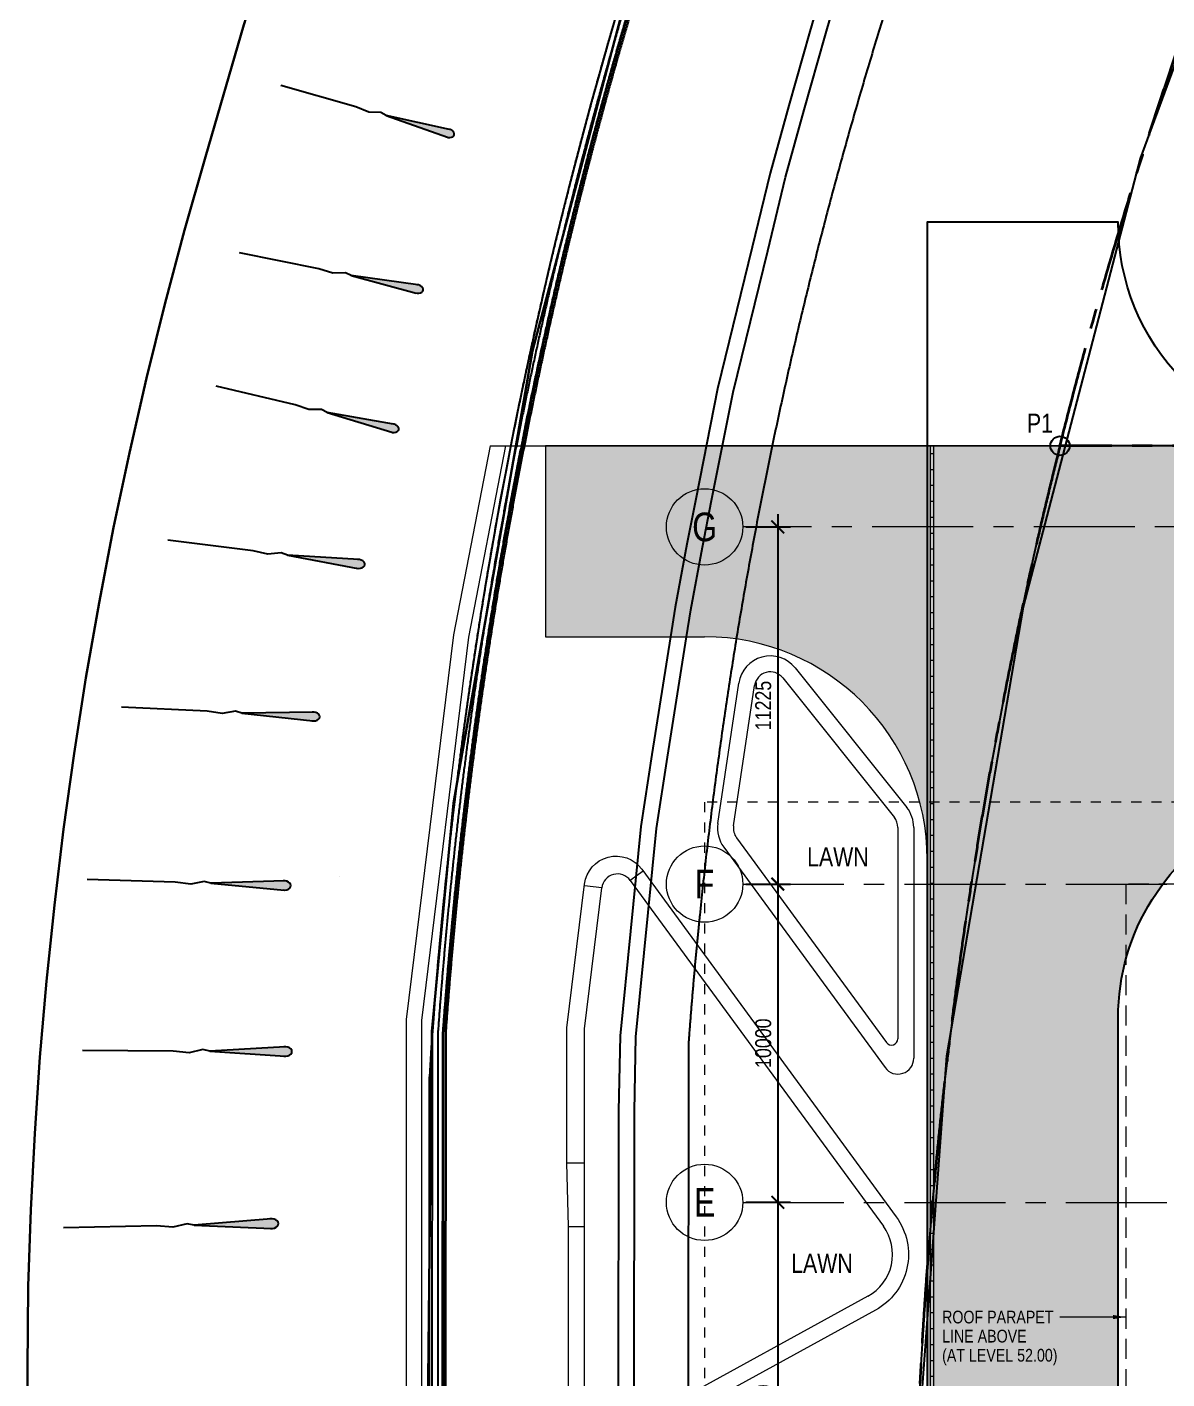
# Model space of a CAD drawing. Header units: millimetres. Extents: x 833576263 to 1668046980, y 817519639 to 1636103653.
# Drawn here: x 833942013 to 833977850, y 818087377 to 818129859 of the extents above; entities that cross this region are included whole.
import ezdxf
from ezdxf.enums import TextEntityAlignment as Align

# ---------------------------------------------------------------- set-up
doc = ezdxf.new("R2010")
doc.units = ezdxf.units.MM
doc.header["$LTSCALE"] = 100
doc.header["$MEASUREMENT"] = 0
for name, pattern in [('C160$0$Hidden', [9.525, 6.35, -3.175]), ('R_P_Grid$0$CENTER', [50.8, 31.75, -6.35, 6.35, -6.35]), ('R_P_LG$0$Dash', [6.35, 3.175, -3.175]), ('R_P_LG$0$HIDDEN', [9.525, 6.35, -3.175]), ('R_site$0$B1_DASHED', [6.5, 1, 5, -0.5]), ('R_site$0$B1_HIDDEN', [5.5, 0, 5, -0.5])]:
    doc.linetypes.add(name, pattern=pattern)
doc.layers.get('Defpoints').update_dxf_attribs({"color": 170})
for name, color, linetype in [('C160$0$+C160', 6, 'C160$0$Hidden'), ('R_site$0$AUDIT_I_160808180252-0', 4, 'Continuous'), ('R_site$0$AUDIT_I_160808180252-11', 4, 'Continuous'), ('R_site$0$AUDIT_I_160808180252-2', 4, 'Continuous'), ('R_site$0$AUDIT_I_160808180252-3', 4, 'Continuous'), ('X-REF', 7, 'Continuous')]:
    doc.layers.add(name, color=color, linetype=linetype)
doc.layers.add('R_P_Grid$0$Defpoints-1', color=5, linetype='Continuous', plot=False)
for name, color, linetype, lineweight in [('R_P_Grid$0$RDA0251', 1, 'R_P_Grid$0$CENTER', 18), ('R_P_Grid$0$RDA0251-LG', 6, 'R_P_Grid$0$CENTER', 18), ('R_P_Grid$0$RDA0311', 1, 'Continuous', 25), ('R_P_Grid$0$RDA0311-LG', 7, 'Continuous', 25), ('R_P_Grid$0$RDA9101', 2, 'R_P_Grid$0$CENTER', 35), ('R_P_Grid$0$RDA9101_21A', 2, 'R_P_Grid$0$CENTER', 35), ('R_P_Grid$0$RDA9101_P46A', 2, 'R_P_Grid$0$CENTER', 35), ('R_P_Grid$0$RDA9102', 1, 'Continuous', 25), ('R_P_LG$0$RDA04011', 4, 'Continuous', 25), ('R_P_LG$0$RDA04031', 3, 'Continuous', 25), ('R_P_LG$0$RDA0624', 7, 'Continuous', 13), ('R_P_LG$0$RDA2302', 7, 'R_P_LG$0$HIDDEN', 18), ('R_P_LG$0$RDA4702', 6, 'Continuous', 18), ('R_P_LG$0$RDA5803', 1, 'Continuous', 20), ('R_WKCD_PARK$0$000-PAV-Concrete-b', 1, 'Continuous', 25), ('R_WKCD_PARK$0$RDA9801', 7, 'Continuous', 18)]:
    doc.layers.add(name, color=color, linetype=linetype, lineweight=lineweight)
doc.styles.add('R_P_Grid$0$ARIAL', font='arial.ttf', dxfattribs={"width": 0.8})
doc.styles.add('R_P_Grid$0$R_GRID', font='arial.ttf', dxfattribs={"width": 0.8})
doc.styles.add('R_P_LG$0$Arial', font='arial.ttf', dxfattribs={"width": 0.8})
doc.styles.add('R_P_LG$0$romans', font='arial.ttf', dxfattribs={"width": 0.8})
doc.linetypes.add('R_site$0$B1_BDYF', pattern='A,2.5,-0.5,[130,ltypeshp.shx,S=0.5,R=0,X=0,Y=0],-0.5', length=3.5)
doc.linetypes.add('R_site$0$B1_BDYWL', pattern='A,2.5,[1,B1000.shx,S=1,R=0,X=0,Y=0],2.5', length=5)
doc.dimstyles.new('R_P_Grid$0$GRID', dxfattribs={"dimscale": 200, "dimtxt": 2.5, "dimasz": 2, "dimexe": 2, "dimexo": 0.5, "dimgap": 1, "dimtad": 1, "dimdec": 0, "dimzin": 12, "dimdsep": 46, "dimtxsty": 'R_P_Grid$0$ARIAL', "dimblk": 'R_P_Grid$0$_ArchTick', "dimcen": 2, "dimdle": 2, "dimclrd": 256, "dimclre": 256, "dimclrt": 4, "dimadec": 3, "dimazin": 0, "dimtfac": 1, "dimtdec": 0, "dimtix": 1, "dimtmove": 2, "dimatfit": 3, "dimfxl": 1, "dimtolj": 1, "dimarcsym": 0})
doc.dimstyles.new('R_P_LG$0$M_200LA', dxfattribs={"dimscale": 200, "dimtxt": 2.5, "dimasz": 2, "dimexe": 0.8, "dimexo": 0, "dimgap": 0.75, "dimtad": 1, "dimdec": 0, "dimrnd": 1, "dimzin": 12, "dimdsep": 46, "dimtxsty": 'R_P_LG$0$romans', "dimcen": 2, "dimdle": 1, "dimclrd": 7, "dimclre": 7, "dimclrt": 4, "dimaunit": 1, "dimadec": 3, "dimazin": 0, "dimtfac": 1, "dimtdec": 0, "dimtix": 1, "dimtmove": 2, "dimatfit": 3, "dimfxl": 1, "dimtolj": 1, "dimlwd": 18, "dimlwe": 18, "dimarcsym": 0})

# ---------------------------------------------------------------- blocks, each defined once
blk = doc.blocks.new('R_P_Grid$0$mark-1')
at = {"linetype": 'Continuous'}
blk.add_circle((0, 0), 4, dxfattribs=at)
at = {"color": 3, "style": 'R_P_Grid$0$R_GRID', "width": 0.8}
blk.add_attdef('GRID', text='', height=3, dxfattribs=at).set_placement((0, 0), align=Align.MIDDLE_CENTER)
blk = doc.blocks.new('R_P_Grid$0$_ArchTick')
at = {"color": 0, "linetype": 'ByBlock', "const_width": 0.15}
blk.add_lwpolyline([(-0.5, -0.5), (0.5, 0.5)], dxfattribs=at)
blk = doc.blocks.new('*D88')
at = {"layer": 'Defpoints', "color": 0, "linetype": 'Continuous', "transparency": 16777216}
for p in [(833964515, 818092927), (833964515, 818079927), (833965615, 818079927)]:
    blk.add_point(p, dxfattribs=at)
at = {"layer": 'R_P_Grid$0$RDA0311', "linetype": 'Continuous', "lineweight": -2, "transparency": 16777216}
for p, q in [((833965615, 818093327), (833965615, 818079527)), ((833964615, 818092927), (833966015, 818092927)), ((833964615, 818079927), (833966015, 818079927))]:
    blk.add_line(p, q, dxfattribs=at)
at = {"layer": 'R_P_Grid$0$RDA0311', "linetype": 'Continuous', "lineweight": -2, "transparency": 16777216, "xscale": 400, "yscale": 400, "zscale": 400}
for p, rotation in [((833965615, 818092927), 89.99999999999994), ((833965615, 818079927), 269.9999999999999)]:
    blk.add_blockref('R_P_Grid$0$_ArchTick', p, dxfattribs=dict(at, rotation=rotation))
at = {"layer": 'R_P_Grid$0$RDA0311', "color": 4, "linetype": 'Continuous', "transparency": 16777216, "insert": (833965160, 818086427), "char_height": 500, "attachment_point": 5, "rotation": 90, "style": 'R_P_Grid$0$ARIAL'}
blk.add_mtext('\\A1;13000', dxfattribs=at)
blk = doc.blocks.new('*D89')
at = {"layer": 'Defpoints', "color": 0, "linetype": 'Continuous', "transparency": 16777216}
for p in [(833964515, 818102927), (833964515, 818092927), (833965615, 818092927)]:
    blk.add_point(p, dxfattribs=at)
at = {"layer": 'R_P_Grid$0$RDA0311', "linetype": 'Continuous', "lineweight": -2, "transparency": 16777216}
for p, q in [((833965615, 818103327), (833965615, 818092527)), ((833964615, 818102927), (833966015, 818102927)), ((833964615, 818092927), (833966015, 818092927))]:
    blk.add_line(p, q, dxfattribs=at)
at = {"layer": 'R_P_Grid$0$RDA0311', "linetype": 'Continuous', "lineweight": -2, "transparency": 16777216, "xscale": 400, "yscale": 400, "zscale": 400}
for p, rotation in [((833965615, 818102927), 89.99999999999994), ((833965615, 818092927), 269.9999999999999)]:
    blk.add_blockref('R_P_Grid$0$_ArchTick', p, dxfattribs=dict(at, rotation=rotation))
at = {"layer": 'R_P_Grid$0$RDA0311', "color": 4, "linetype": 'Continuous', "transparency": 16777216, "insert": (833965160, 818097927), "char_height": 500, "attachment_point": 5, "rotation": 90, "style": 'R_P_Grid$0$ARIAL'}
blk.add_mtext('\\A1;10000', dxfattribs=at)
blk = doc.blocks.new('*D152')
at = {"layer": 'Defpoints', "color": 0, "linetype": 'Continuous', "transparency": 16777216}
for p in [(833964515, 818114152), (833964515, 818102927), (833965615, 818102927)]:
    blk.add_point(p, dxfattribs=at)
at = {"layer": 'R_P_Grid$0$RDA0311-LG', "linetype": 'Continuous', "lineweight": -2, "transparency": 16777216}
for p, q in [((833965615, 818114552), (833965615, 818102527)), ((833964615, 818114152), (833966015, 818114152)), ((833964615, 818102927), (833966015, 818102927))]:
    blk.add_line(p, q, dxfattribs=at)
at = {"layer": 'R_P_Grid$0$RDA0311-LG', "linetype": 'Continuous', "lineweight": -2, "transparency": 16777216, "xscale": 400, "yscale": 400, "zscale": 400}
for p, rotation in [((833965615, 818114152), 89.99999999999994), ((833965615, 818102927), 269.9999999999999)]:
    blk.add_blockref('R_P_Grid$0$_ArchTick', p, dxfattribs=dict(at, rotation=rotation))
at = {"layer": 'R_P_Grid$0$RDA0311-LG', "color": 4, "linetype": 'Continuous', "transparency": 16777216, "insert": (833965160, 818108539), "char_height": 500, "attachment_point": 5, "rotation": 90, "style": 'R_P_Grid$0$ARIAL'}
blk.add_mtext('\\A1;11225', dxfattribs=at)
blk = doc.blocks.new('R_site$0$SLOPE')
at = {"linetype": 'Continuous'}
h = blk.add_hatch(color=0, dxfattribs=at)
edge = h.paths.add_edge_path()
edge.add_line((3.584, 0.004), (0.306, 0.415))
edge.add_ellipse((0.3, 0.005), major_axis=(0, 0.41), ratio=0.731707, start_angle=358.84129, end_angle=551.22432)
edge.add_line((0.3, -0.404), (3.584, 0.004))
at = {"color": 0, "linetype": 'Continuous'}
for p, q in [((3.584, 0.004), (0.3, 0.416)), ((0.3, -0.404), (3.584, 0.004)), ((3.584, 0.004), (3.884, -0.136)), ((3.884, -0.136), (4.484, 0.144)), ((4.484, 0.144), (5.184, 0.004)), ((5.184, 0.004), (9.132, 0.004))]:
    blk.add_line(p, q, dxfattribs=at)
blk.add_ellipse((0.3, 0.005), major_axis=(0, 0.41), ratio=0.731707, start_param=6.120326, end_param=9.620679, dxfattribs=at)
blk = doc.blocks.new('R_site$0$11nw23d')
at = {"layer": 'Defpoints', "linetype": 'R_site$0$B1_HIDDEN', "flags": 128}
blk.add_lwpolyline([(833949.82311, 818000), (833949.86122, 818041.81839), (833949.89754, 818081.66776), (833949.9659, 818085.16569), (833957.48919, 818117.09709)], dxfattribs=at)
at = {"layer": 'R_site$0$AUDIT_I_160808180252-11', "linetype": 'R_site$0$B1_BDYF', "lineweight": 30, "flags": 128}
blk.add_lwpolyline([(833954.64079, 818000), (833954.56824, 818011.93269), (833954.659, 818040.77465), (833954.6532, 818062.46147), (833954.63215, 818067.22192), (833954.61248, 818086.23424), (833954.73708, 818098.29117), (833955.42018, 818105.46765), (833957.90503, 818119.6845), (833961.61051, 818133.71195), (833966.64764, 818147.22003), (833969.55215, 818153.77363), (833972.87706, 818160.16458), (833980.42414, 818172.34489), (833987.63203, 818182.12295), (833992.22883, 818187.58831), (833997.06438, 818192.8834), (834006.85398, 818203.52623), (834007.90837, 818205.69108), (834009.09458, 818209.91908), (834009.33048, 818212.41383), (834009.55239, 818226.76886), (834009.74949, 818241.20955), (834010.30904, 818258.03773), (834010.93649, 818267.55286), (834011.9209, 818269.67849), (834014.39855, 818270.21657), (834033.52259, 818270.2379), (834046.97889, 818270.25362), (834067.96169, 818270.28572), (834086.32568, 818270.28035), (834105.61318, 818270.30927), (834136.85695, 818270.33781), (834173.07975, 818270.36903), (834194.52507, 818270.40068), (834207.14248, 818270.41907), (834228.19873, 818270.44484), (834241.06195, 818270.44867), (834241.73289, 818271.99656), (834242.76597, 818273.53799), (834261.69399, 818301.20976), (834276.46658, 818322.4062), (834286.02785, 818336.40797), (834288.22113, 818338.96337), (834296.28985, 818333.60176), (834310.73259, 818353.23684), (834332.20546, 818384.61572), (834332.22271, 818384.64092)], dxfattribs=at)
at = {"layer": 'R_site$0$AUDIT_I_160808180252-2', "linetype": 'R_site$0$B1_DASHED', "lineweight": 30, "flags": 128}
blk.add_lwpolyline([(833943.40675, 818082.93985), (833943.39854, 818082.98917), (833943.39004, 818083.03844), (833943.38125, 818083.08767), (833943.37216, 818083.13683), (833943.36279, 818083.18595), (833943.35313, 818083.235), (833943.34317, 818083.284), (833943.33292, 818083.33294), (833943.32239, 818083.38182), (833943.31156, 818083.43063), (833943.30045, 818083.47938), (833943.28905, 818083.52806), (833943.27736, 818083.57668), (833943.26538, 818083.62522), (833943.25311, 818083.67369), (833943.24056, 818083.72209), (833943.22772, 818083.77042), (833943.21459, 818083.81866), (833943.20118, 818083.86683), (833943.18748, 818083.91492), (833943.1735, 818083.96292), (833943.15923, 818084.01084), (833943.14468, 818084.05868), (833943.12985, 818084.10643), (833943.11473, 818084.15409), (833943.09934, 818084.20166), (833943.08366, 818084.24914), (833943.06769, 818084.29652), (833943.05145, 818084.34381), (833943.03493, 818084.391), (833943.01813, 818084.43809), (833943.00105, 818084.48509), (833942.98369, 818084.53198), (833942.96606, 818084.57876), (833942.94815, 818084.62544), (833942.92996, 818084.67202), (833942.91149, 818084.71848), (833942.89276, 818084.76484), (833942.87374, 818084.81108), (833942.85445, 818084.85721), (833942.83489, 818084.90323), (833942.81506, 818084.94913), (833942.79496, 818084.99491), (833942.77458, 818085.04057), (833942.75394, 818085.08611), (833942.73302, 818085.13152), (833942.71184, 818085.17681), (833942.69039, 818085.22198), (833942.66867, 818085.26701), (833942.64668, 818085.31192), (833942.62443, 818085.35669), (833942.60191, 818085.40134), (833942.57913, 818085.44585), (833942.55609, 818085.49022), (833942.53278, 818085.53446), (833942.50921, 818085.57855), (833942.48539, 818085.62251), (833942.4613, 818085.66632), (833942.43695, 818085.70999), (833942.41234, 818085.75352), (833942.38748, 818085.7969), (833942.36236, 818085.84013), (833942.33698, 818085.88321), (833942.31135, 818085.92614), (833942.28546, 818085.96892), (833942.25932, 818086.01154), (833942.23293, 818086.05401), (833942.20629, 818086.09632), (833942.1794, 818086.13847), (833942.15226, 818086.18047), (833942.12487, 818086.2223), (833942.09723, 818086.26396), (833942.06935, 818086.30547), (833942.04122, 818086.3468), (833942.01284, 818086.38797), (833942.05378, 818090.28897), (833942.13399, 818092.68968), (833942.25611, 818095.08862), (833942.42009, 818097.48506), (833942.62589, 818099.87827), (833942.87344, 818102.26753), (833943.16267, 818104.6521), (833943.49348, 818107.03126), (833943.86578, 818109.40428), (833944.27946, 818111.77043), (833944.73439, 818114.12901), (833945.23042, 818116.47928), (833945.76741, 818118.82053), (833946.3452, 818121.15205), (833946.9636, 818123.47313), (833947.62244, 818125.78306), (833948.82835, 818129.92735), (833949.59944, 818132.36263), (833950.41293, 818134.78409), (833951.26857, 818137.19097), (833952.16611, 818139.58255), (833953.10526, 818141.95809), (833954.08575, 818144.31687), (833955.10726, 818146.65818), (833956.1695, 818148.98129), (833957.27214, 818151.28551), (833958.41483, 818153.57012), (833959.59724, 818155.83443), (833960.81901, 818158.07775), (833962.07975, 818160.2994), (833962.10523, 818160.36435), (833962.12352, 818160.41088), (833962.14185, 818160.4574), (833962.1602, 818160.50391), (833962.17858, 818160.55041), (833962.19699, 818160.5969), (833962.21543, 818160.64338), (833962.2339, 818160.68984), (833962.2524, 818160.73629), (833962.27093, 818160.78273), (833962.28949, 818160.82916), (833962.30807, 818160.87558), (833962.32669, 818160.92198), (833962.34533, 818160.96838), (833962.36401, 818161.01476), (833962.38271, 818161.06113), (833962.40144, 818161.10749), (833962.42021, 818161.15383), (833962.439, 818161.20017), (833962.45782, 818161.24649), (833962.47667, 818161.2928), (833962.49554, 818161.3391), (833962.51445, 818161.38539), (833962.53339, 818161.43166), (833962.55235, 818161.47793), (833962.57135, 818161.52418), (833962.59037, 818161.57042), (833962.60943, 818161.61664), (833962.62851, 818161.66286), (833962.64762, 818161.70906), (833962.66676, 818161.75525), (833962.68593, 818161.80143), (833962.70513, 818161.8476), (833962.72435, 818161.89376), (833962.74361, 818161.9399), (833962.7629, 818161.98603), (833962.78221, 818162.03215), (833962.80155, 818162.07826), (833962.82093, 818162.12435), (833962.84033, 818162.17043), (833962.85976, 818162.2165), (833962.87922, 818162.26256), (833962.89871, 818162.30861), (833962.91822, 818162.35464), (833962.93777, 818162.40066), (833962.95735, 818162.44667), (833962.97695, 818162.49267), (833962.99658, 818162.53865), (833963.01625, 818162.58462), (833963.03594, 818162.63058), (833963.05566, 818162.67653), (833963.0754, 818162.72246), (833963.09518, 818162.76839), (833963.11499, 818162.8143), (833963.13482, 818162.86019), (833963.15469, 818162.90608), (833963.17458, 818162.95195), (833963.1945, 818162.99781), (833963.21446, 818163.04366), (833963.23444, 818163.08949), (833963.25444, 818163.13531), (833963.27448, 818163.18112), (833963.29455, 818163.22692), (833963.31464, 818163.2727), (833963.33477, 818163.31847), (833963.35492, 818163.36423), (833963.3751, 818163.40998), (833963.39531, 818163.45571), (833963.41555, 818163.50143), (833963.43582, 818163.54714), (833963.45611, 818163.59284), (833963.47644, 818163.63852), (833963.49679, 818163.68419), (833963.51718, 818163.72985), (833963.53759, 818163.77549), (833963.55803, 818163.82112), (833963.5785, 818163.86674), (833963.59899, 818163.91234), (833963.61952, 818163.95794), (833963.64008, 818164.00352), (833963.66066, 818164.04908), (833963.68127, 818164.09464), (833963.70191, 818164.14018), (833963.72258, 818164.18571), (833963.74328, 818164.23122), (833963.76401, 818164.27672), (833963.78476, 818164.32221), (833963.80555, 818164.36769), (833963.82636, 818164.41315), (833963.8472, 818164.4586), (833963.86807, 818164.50403), (833963.88897, 818164.54946), (833963.9099, 818164.59487), (833963.93085, 818164.64026), (833963.95184, 818164.68565), (833963.97285, 818164.73102), (833963.99389, 818164.77637), (833964.01496, 818164.82172), (833964.03606, 818164.86705), (833964.05718, 818164.91237), (833964.07834, 818164.95767), (833964.09952, 818165.00296), (833964.12074, 818165.04824), (833964.14198, 818165.0935), (833964.16325, 818165.13875), (833964.18454, 818165.18399), (833964.20587, 818165.22921), (833964.22722, 818165.27442), (833964.24861, 818165.31962), (833964.27002, 818165.3648), (833964.29146, 818165.40997), (833964.31293, 818165.45513), (833964.33442, 818165.50027), (833964.35595, 818165.5454), (833964.3775, 818165.59052), (833964.39908, 818165.63562), (833964.42069, 818165.68071), (833964.44233, 818165.72579), (833964.464, 818165.77085), (833964.4857, 818165.81589), (833964.50742, 818165.86093), (833964.52917, 818165.90595), (833964.55095, 818165.95096), (833964.57276, 818165.99595), (833964.5946, 818166.04093), (833964.61646, 818166.08589), (833964.63836, 818166.13085), (833964.66028, 818166.17578), (833964.68223, 818166.22071), (833964.70421, 818166.26562), (833964.72621, 818166.31052), (833964.74825, 818166.3554), (833964.77031, 818166.40027), (833964.7924, 818166.44512), (833964.81452, 818166.48996), (833964.83667, 818166.53479), (833964.85885, 818166.5796), (833964.88105, 818166.6244), (833964.90328, 818166.66919), (833964.92554, 818166.71396), (833964.94783, 818166.75872), (833964.97015, 818166.80346), (833964.99249, 818166.84819), (833965.01487, 818166.8929), (833965.03727, 818166.93761), (833965.0597, 818166.98229), (833965.08215, 818167.02697), (833965.10464, 818167.07162), (833965.12715, 818167.11627), (833965.1497, 818167.1609), (833965.17227, 818167.20552), (833965.19486, 818167.25012), (833965.21749, 818167.29471), (833965.24014, 818167.33928), (833965.26283, 818167.38384), (833965.28554, 818167.42838), (833965.30827, 818167.47291), (833965.33104, 818167.51743), (833965.35383, 818167.56193), (833965.37666, 818167.60642), (833965.39951, 818167.65089), (833965.42238, 818167.69535), (833965.44529, 818167.7398), (833965.46822, 818167.78423), (833965.49119, 818167.82864), (833965.51418, 818167.87304), (833965.53719, 818167.91743), (833965.56024, 818167.9618), (833965.58331, 818168.00616), (833965.60641, 818168.0505), (833965.62954, 818168.09483), (833965.6527, 818168.13915), (833965.67589, 818168.18345), (833965.6991, 818168.22773), (833965.72234, 818168.272), (833965.74561, 818168.31626), (833965.76891, 818168.3605), (833965.79223, 818168.40472), (833965.81558, 818168.44894), (833965.83896, 818168.49313), (833965.86237, 818168.53731), (833965.88581, 818168.58148), (833965.90927, 818168.62563), (833965.93276, 818168.66977), (833965.95628, 818168.7139), (833965.97983, 818168.758), (833966.0034, 818168.8021), (833966.027, 818168.84618), (833966.05063, 818168.89024), (833966.07429, 818168.93429), (833966.09798, 818168.97832), (833966.12169, 818169.02234), (833966.14543, 818169.06635), (833966.1692, 818169.11034), (833966.19299, 818169.15431), (833966.21682, 818169.19827), (833966.24067, 818169.24221), (833966.26455, 818169.28614), (833966.28846, 818169.33006), (833966.31239, 818169.37396), (833966.33635, 818169.41784), (833966.36034, 818169.46171), (833966.38436, 818169.50557), (833966.4084, 818169.5494), (833966.43248, 818169.59323), (833966.45658, 818169.63704), (833966.4807, 818169.68083), (833966.50486, 818169.72461), (833966.52904, 818169.76837), (833966.55325, 818169.81212), (833966.57749, 818169.85585), (833966.60175, 818169.89957), (833966.62605, 818169.94327), (833966.65037, 818169.98696), (833966.67471, 818170.03063), (833966.69909, 818170.07429), (833966.72349, 818170.11793), (833966.74792, 818170.16155), (833966.77238, 818170.20516), (833966.79686, 818170.24876), (833966.82138, 818170.29234), (833966.84592, 818170.3359), (833966.87048, 818170.37945), (833966.89508, 818170.42298), (833966.9197, 818170.4665), (833966.94435, 818170.51), (833966.96902, 818170.55349), (833966.99373, 818170.59696), (833967.01846, 818170.64041), (833967.04322, 818170.68385), (833967.068, 818170.72728), (833967.09282, 818170.77068), (833967.11766, 818170.81408), (833967.14253, 818170.85745), (833967.16742, 818170.90082), (833967.19234, 818170.94416), (833967.21729, 818170.98749), (833967.24227, 818171.03081), (833967.26727, 818171.07411), (833967.29231, 818171.11739), (833967.31736, 818171.16066), (833967.34245, 818171.20391), (833967.36756, 818171.24714), (833967.3927, 818171.29036), (833967.41787, 818171.33357), (833967.44307, 818171.37676), (833967.46829, 818171.41993), (833967.49354, 818171.46309), (833967.51881, 818171.50623), (833967.54412, 818171.54935), (833967.56945, 818171.59246), (833967.5948, 818171.63555), (833967.62019, 818171.67863), (833967.6456, 818171.72169), (833967.67104, 818171.76474), (833967.6965, 818171.80776), (833967.722, 818171.85078), (833967.74752, 818171.89377), (833967.77306, 818171.93675), (833967.79864, 818171.97972), (833967.82424, 818172.02267), (833967.84987, 818172.0656), (833967.87552, 818172.10852), (833967.90121, 818172.15142), (833967.92691, 818172.1943), (833967.95265, 818172.23717), (833967.97841, 818172.28002), (833968.0042, 818172.32286), (833968.03002, 818172.36568), (833968.05586, 818172.40848), (833968.08174, 818172.45126), (833968.10763, 818172.49404), (833968.13356, 818172.53679), (833968.15951, 818172.57953), (833968.18549, 818172.62225), (833968.21149, 818172.66495), (833968.23753, 818172.70764), (833968.26358, 818172.75031), (833968.28967, 818172.79297), (833968.31578, 818172.83561), (833968.34192, 818172.87823), (833968.36809, 818172.92084), (833968.39428, 818172.96343), (833968.4205, 818173.006), (833968.44675, 818173.04856), (833968.47302, 818173.0911), (833968.49932, 818173.13363), (833968.52565, 818173.17613), (833968.552, 818173.21862), (833968.57838, 818173.2611), (833968.60479, 818173.30356), (833968.63122, 818173.346), (833968.65768, 818173.38842), (833968.68417, 818173.43083), (833968.71069, 818173.47322), (833968.73723, 818173.5156), (833968.76379, 818173.55795), (833968.79039, 818173.60029), (833968.81701, 818173.64262), (833968.84366, 818173.68493), (833968.87033, 818173.72722), (833968.89703, 818173.76949), (833968.92376, 818173.81175), (833968.95051, 818173.85399), (833968.97729, 818173.89621), (833969.0041, 818173.93842), (833969.03093, 818173.98061), (833969.05779, 818174.02278), (833969.08468, 818174.06494), (833969.11159, 818174.10708), (833969.13853, 818174.1492), (833969.16549, 818174.1913), (833969.19249, 818174.23339), (833969.21951, 818174.27546), (833969.24655, 818174.31752), (833969.27362, 818174.35955), (833969.30072, 818174.40157), (833969.32784, 818174.44358), (833969.355, 818174.48556), (833969.38217, 818174.52753), (833969.40938, 818174.56948), (833969.43661, 818174.61142), (833969.46386, 818174.65334), (833969.49115, 818174.69524), (833969.51846, 818174.73712), (833969.54579, 818174.77899), (833969.57315, 818174.82083), (833969.60054, 818174.86267), (833969.62796, 818174.90448), (833969.6554, 818174.94628), (833969.68286, 818174.98806), (833969.71036, 818175.02982), (833969.73788, 818175.07157), (833969.76542, 818175.11329), (833969.793, 818175.155), (833969.82059, 818175.1967), (833969.84822, 818175.23837), (833969.87587, 818175.28003), (833969.90355, 818175.32167), (833969.93125, 818175.3633), (833969.95898, 818175.4049), (833969.98674, 818175.44649), (833970.01452, 818175.48806), (833970.04233, 818175.52962), (833970.07016, 818175.57115), (833970.09802, 818175.61267), (833970.12591, 818175.65417), (833970.15382, 818175.69566), (833970.18176, 818175.73712), (833970.20972, 818175.77857), (833970.23771, 818175.82), (833970.26573, 818175.86141), (833970.29377, 818175.90281), (833970.32184, 818175.94419), (833970.34994, 818175.98555), (833970.37806, 818176.02689), (833970.4062, 818176.06822), (833970.43438, 818176.10952), (833970.46258, 818176.15081), (833970.4908, 818176.19208), (833970.51905, 818176.23334), (833970.54733, 818176.27457), (833970.57563, 818176.31579), (833970.60396, 818176.35699), (833970.63231, 818176.39818), (833970.6607, 818176.43934), (833970.6891, 818176.48049), (833970.71753, 818176.52162), (833970.74599, 818176.56273), (833970.77448, 818176.60382), (833970.80299, 818176.6449), (833970.83152, 818176.68595), (833970.86008, 818176.72699), (833970.88867, 818176.76802), (833970.91728, 818176.80902), (833970.94592, 818176.85), (833970.97459, 818176.89097), (833971.00328, 818176.93192), (833971.03199, 818176.97285), (833971.06074, 818177.01377), (833971.0895, 818177.05466), (833971.1183, 818177.09554), (833971.14712, 818177.1364), (833971.17596, 818177.17724), (833971.20483, 818177.21806), (833971.23373, 818177.25887), (833971.26265, 818177.29965), (833971.2916, 818177.34042), (833971.32057, 818177.38117), (833971.34957, 818177.4219), (833971.37859, 818177.46261), (833971.40764, 818177.50331), (833971.43672, 818177.54399), (833971.46582, 818177.58465)], dxfattribs=at)
at = {"layer": 'R_site$0$AUDIT_I_160808180252-3', "linetype": 'R_site$0$B1_HIDDEN', "flags": 128}
for points in [[(833951.8378, 818103.1771), (833952.5588, 818108.1739), (833953.6356, 818111.6602), (833954.8101, 818116.6185), (833955.7138, 818121.5961), (833957.0275, 818127.4185), (833958.392, 818132.5166), (833959.8492, 818138.1459), (833961.8939, 818143.071), (833963.8461, 818147.4247), (833965.8486, 818152.2202), (833968.2099, 818156.7467), (833970.1825, 818161.0433), (833972.2245, 818165.611), (833974.9971, 818170.2542), (833978.2942, 818175.3039), (833981.9109, 818179.1079), (833984.3771, 818182.1573), (833988.0962, 818187.0654), (833992.7139, 818193.1041), (833997.2424, 818197.7319), (834001.9907, 818202.6215), (834005.7084, 818207.369), (834006.0481, 818212.3147), (834006.0424, 818218.1115), (834005.8162, 818225.3011), (834005.5922, 818232.2445), (834006.0277, 818240.0037), (834005.8505, 818246.9167), (834005.7453, 818252.5816), (834005.7244, 818252.5616)], [(833949.82311, 818000), (833949.86122, 818041.81839), (833949.89754, 818081.66776), (833949.9659, 818085.16569), (833951.8378, 818103.1771)]]:
    blk.add_lwpolyline(points, dxfattribs=at)
at = {"layer": 'R_site$0$AUDIT_I_160808180252-0', "linetype": 'Continuous', "lineweight": 20}
for p, xscale, yscale, rotation in [((833955.44346, 818126.47038), 0.6205285443130388, 0.3102642721565194, 164.1410603672915), ((833954.46685, 818121.5911), 0.6453496860855605, 0.3226748430427803, 168.4599580665179), ((833953.69633, 818117.21328), 0.6453496860855615, 0.3226748430427808, 166.5939733620167), ((833952.633, 818112.96541), 0.6833114323258871, 0.3416557161629435, 172.909989884689), ((833951.21391, 818108.18458), 0.6833114323258871, 0.3416557161629435, 177.1799540516308), ((833950.30943, 818102.87997), 0.7022923054460501, 0.3511461527230251, 178.3069991839366), ((833950.34235, 818097.66465), 0.721273178566215, 0.3606365892831075, 179.7179719004561), ((833949.91829, 818092.26228), 0.7402540516863753, 0.3701270258431876, 181.1339759354811)]:
    blk.add_blockref('R_site$0$SLOPE', p, dxfattribs=dict(at, xscale=xscale, yscale=yscale, rotation=rotation))
blk = doc.blocks.new('R_site')
at = {"layer": 'Defpoints', "flags": 128}
blk.add_lwpolyline([(834176136, 818164363), (834130474, 818097144), (834116993, 818077299), (834114839, 818072797), (834112948, 818068179), (834111324, 818063460), (834109974, 818058655), (834108902, 818053781), (834108111, 818048853), (834107605, 818043888), (834107384, 818038902), (834107449, 818033912), (834107801, 818028934), (834108000, 818027127), (833984641, 818026700), (833969890, 818040227), (833969928, 818062443), (833969964, 818084414), (833970930, 818097534), (833973343, 818111639), (833977020, 818125729), (833981574, 818138095)], dxfattribs=at)
at = {"linetype": 'R_site$0$B1_BDYWL', "lineweight": 5, "xscale": 1000, "yscale": 1000, "zscale": 1000}
blk.add_blockref('R_site$0$11nw23d', (0, 0), dxfattribs=at)
blk = doc.blocks.new('R_WKCD_PARK')
at = {"layer": 'R_WKCD_PARK$0$000-PAV-Concrete-b', "flags": 128}
blk.add_lwpolyline([(833955638, 817853524), (833954766, 817865400), (833954661, 817879821), (833954661, 818096870)], dxfattribs=at)
at = {"layer": 'R_WKCD_PARK$0$000-PAV-Concrete-b'}
blk.add_arc((834106210, 818087396), 151845, 132.49205, 176.42311, dxfattribs=at)
at = {"layer": 'R_WKCD_PARK$0$RDA9801'}
for p, q in [((833956568, 818116703), (833955415, 818110764)), ((833957059, 818116703), (833955892, 818110689)), ((833956568, 818116703), (833975267, 818116703)), ((833955415, 818110764), (833953937, 818098671)), ((833955892, 818110689), (833954419, 818098642)), ((833965770, 818109409), (833969280, 818105023)), ((833966160, 818109721), (833969671, 818105335)), ((833963733, 818104827), (833964390, 818109243)), ((833964227, 818104754), (833964885, 818109170)), ((833964318, 818104385), (833969029, 818097950, 0)), ((833969390, 818104710), (833969390, 818098068)), ((833969890, 818104710), (833969890, 818097456)), ((833963915, 818104090), (833968987, 818097161, 0)), ((833961383, 818103338), (833960979, 818103043)), ((833960979, 818103043), (833968934, 818092175)), ((833960080, 818102808), (833959534, 818102875)), ((833959535, 818098375), (833960080, 818102808)), ((833953937, 818098671), (833953937, 818015923)), ((833954419, 818098642), (833954419, 818015923)), ((833959535, 818085935), (833959535, 818098375)), ((833958985, 818094170), (833959535, 818094170)), ((833959035, 818092170), (833959535, 818092170)), ((833968444, 818089974), (833960276, 818085496))]:
    blk.add_line(p, q, dxfattribs=at)
blk.add_lwpolyline([(833958985, 818094170), (833958985, 818098409), (833959540, 818102928, -0.679581), (833961340, 818103397), (833969337, 818092471, -0.452954), (833968685, 818089536), (833960516, 818085058, -0.569982), (833959035, 818085935), (833959035, 818092170)], format="xyb", dxfattribs=at)
blk.add_lwpolyline([(833959035, 818092170), (833958985, 818094170)], dxfattribs=at)
for centre, radius, start, end in [((833965379, 818109096, 0), 1000, 38.675, 171.531), ((833965379, 818109096, 0), 500, 38.675, 171.531), ((833968890, 818104710, 0), 1000, 0, 38.675), ((833964722, 818104680, 0), 1000, 171.531, 216.2029), ((833964722, 818104680, 0), 500, 171.531, 216.2029), ((833968890, 818104710, 0), 500, 0, 38.675), ((833960576, 818102747), 500, 36.2029, 173), ((833969190, 818098068, 0), 200, 216.2029, 0), ((833969390, 818097456, 0), 500, 216.2029, 0), ((833967723, 818091290), 1500, 298.7295, 36.2029)]:
    blk.add_arc(centre, radius, start, end, dxfattribs=at)
blk = doc.blocks.new('C160')
at = {"layer": 'C160$0$+C160'}
for points in [[(834254.529, 817753.956), (834210.283, 817753.895), (834162.651, 817753.623), (834160.744, 817753.995), (834157.916, 817753.361), (834107.512, 817754.565), (834105.198, 817754.977), (834099.331, 817758.641), (834095.064, 817760.806), (834078.175, 817762.115), (834050.169, 817755.142), (834048.03, 817756.03, -0.065281), (834033.662, 817764.332, -0.019968), (834000.397, 817792.025, -0.029895), (833985.19, 817807.494, -0.021438), (833974.808, 817820.486, -0.020879), (833958.722, 817844.532, -0.129185), (833955.638, 817853.524), (833954.765, 817865.4), (833954.661, 817879.821), (833954.757, 818098.296, -0.191627), (834003.641, 818199.362, 0.20608), (834009.317, 818211.982), (834009.949, 818250.911)], [(833955.043, 818011.098), (833955.081, 818098.284, -0.191607), (834003.86, 818199.123, 0.20608), (834009.641, 818211.977), (834010.273, 818250.899), (834011.173, 818266.207), (834011.248, 818267.477), (834012.167, 818269.425), (834014.405, 818269.895), (834019.193, 818269.908), (834241.277, 818270.135), (834241.909, 818271.931), (834252.429, 818287.138)], [(834252.306, 818287.222), (834241.776, 818271.999), (834241.171, 818270.284), (834019.193, 818270.057), (834014.389, 818270.044), (834012.063, 818269.556), (834011.101, 818267.515), (834011.025, 818266.216), (834010.124, 818250.905), (834009.492, 818211.979, -0.20608), (834003.759, 818199.233, 0.191616), (833954.932, 818098.29), (833954.894, 818011.098)], [(833955.079, 818011.098), (833955.117, 818098.283, -0.191605), (834003.884, 818199.097, 0.20608), (834009.677, 818211.976), (834010.309, 818250.898), (834011.209, 818266.205), (834011.284, 818267.468), (834012.191, 818269.394), (834014.409, 818269.859), (834019.193, 818269.872), (834241.302, 818270.099), (834241.942, 818271.914), (834252.458, 818287.118)], [(834252.508, 818287.084), (834241.996, 818271.887), (834241.345, 818270.039), (834019.194, 818269.812), (834014.415, 818269.799), (834012.233, 818269.341), (834011.343, 818267.453), (834011.269, 818266.202), (834010.369, 818250.896), (834009.737, 818211.975, -0.20608), (834003.924, 818199.053, 0.191601), (833955.177, 818098.281), (833955.139, 818011.098)], [(834067.817, 818025.074, 0.033277), (834021.415, 818016.31, -0.05618), (833969.356, 818008.922, -0.422971), (833961.023, 818017.028), (833961.108, 818095.795), (833961.155, 818098.129), (833961.806, 818104.677), (833962.151, 818106.919), (833962.747, 818110.7)]]:
    blk.add_lwpolyline(points, format="xyb", dxfattribs=at)
blk.add_lwpolyline([(833962.241, 818110.7), (833961.657, 818106.996), (833961.31, 818104.74), (833960.655, 818098.159), (833960.608, 818095.801), (833960.523, 818017.033)], dxfattribs=at)
at = {"layer": 'Defpoints', "color": 5, "linetype": 'C160$0$Hidden'}
blk.add_lwpolyline([(834254.409, 817762.013), (834210.254, 817761.952), (834163.406, 817761.685), (834160.628, 817762.226), (834157.119, 817761.439), (834108.319, 817762.605), (834108.144, 817762.636), (834103.295, 817765.664), (834097.282, 817768.715), (834077.496, 817770.249), (834050.805, 817763.603, -0.063743), (834038.566, 817770.725, -0.019968), (834005.795, 817798.006, -0.029895), (833991.263, 817812.789, -0.021438), (833981.312, 817825.241, -0.021013), (833965.506, 817848.883, -0.132471), (833963.674, 817854.115), (833962.82, 817865.725), (833962.718, 817879.849), (833962.814, 818098.001, -0.191115), (834009.083, 818193.421, 0.20608), (834017.373, 818211.851), (834018.002, 818250.609)], format="xyb", dxfattribs=at)
for points in [[(833967.252, 818131.907), (833966.627, 818129.723), (833965.961, 818127.392), (833965.374, 818125.268), (833964.811, 818122.944), (833963.721, 818118.492), (833963.044, 818115.075), (833962.757, 818113.609), (833962.387, 818111.626), (833962.241, 818110.7)], [(833962.747, 818110.7), (833962.88, 818111.541), (833963.248, 818113.515), (833963.535, 818114.979), (833964.209, 818118.384), (833965.297, 818122.825), (833965.858, 818125.142), (833966.442, 818127.257), (833967.108, 818129.586), (833967.729, 818131.756)]]:
    blk.add_lwpolyline(points, dxfattribs=at)
blk = doc.blocks.new('R_P_Grid')
at = {"layer": 'R_P_Grid$0$Defpoints-1'}
blk.add_lwpolyline([(834116993, 818077298.7), (834126573.4, 818091401.7), (834130474, 818097143.7), (834143758.4, 818116699.7), (833974486.8, 818116699.7, 0.0534924), (833969964, 818084413.7), (833969890, 818040226.7), (833984641, 818026700), (834067586.5, 818026987.1), (834108001, 818027127, -0.1498646)], format="xyb", close=True, dxfattribs=at)
at = {"layer": 'R_P_Grid$0$RDA0251'}
for p, q in [((833964515, 818102926.7), (834072885.2, 818102926.7)), ((833964515, 818092926.7), (834072885.2, 818092926.7))]:
    blk.add_line(p, q, dxfattribs=at)
at = {"layer": 'R_P_Grid$0$RDA0251-LG'}
blk.add_line((834144477.3, 818114151.7), (833964515, 818114151.7), dxfattribs=at)
at = {"layer": 'R_P_Grid$0$RDA9101', "flags": 128}
blk.add_lwpolyline([(833974486.8, 818116699.7, -0.1699639), (834030052, 818200999.7), (834029850, 818232686.7), (834045337, 818251945.7), (834236230, 818252048.7), (834176136, 818164362.7), (834143758.4, 818116699.7)], format="xyb", dxfattribs=at)
at = {"layer": 'R_P_Grid$0$RDA9101_21A'}
blk.add_lwpolyline([(834116993, 818077298.7), (834130474, 818097143.7), (834143758.4, 818116699.7), (833974486.8, 818116699.7, 0.0534924), (833969964, 818084413.7), (833969890, 818040226.7), (833984641, 818026700), (834067586.5, 818026987.1), (834108001, 818027127, -0.1498646)], format="xyb", close=True, dxfattribs=at)
at = {"layer": 'R_P_Grid$0$RDA9101_P46A'}
blk.add_lwpolyline([(834116993, 818077298.7), (834130474, 818097143.7), (834143758.4, 818116699.7), (833974486.8, 818116699.7, 0.0534924), (833969964, 818084413.7), (833969890, 818040226.7), (833969957.4, 818008440.1, 0.0555536), (834021539.8, 818015825.8, -0.0332765), (834067877.4, 818024578), (834068728.4, 818017529.2, 0.0161813), (834046498.6, 818014112.4, 0.1579728), (834065282.7, 817978992.6, 0.1381183), (834075161, 817973700.8, 0.0719948), (834091040.6, 817972530.6, 0.0723741), (834117284.3, 817982913.2, -0.0170396), (834113742.4, 817988285.2), (834114198.4, 817992921.6, 0.1458816), (834113708.6, 817995445.6, -0.0365185), (834108440.4, 818007620.1, -0.1997282), (834109168.7, 818019975.9, -0.0208452), (834108001, 818027127, -0.1498646)], format="xyb", close=True, dxfattribs=at)
at = {"layer": 'R_P_Grid$0$RDA9102'}
blk.add_circle((833974486.8, 818116699.7), 300, dxfattribs=at)
at = {"layer": 'R_P_Grid$0$RDA0251', "xscale": 300, "yscale": 300, "zscale": 300}
for p, values in [((833963315, 818102926.7), {'GRID': 'F'}), ((833963315, 818092926.7), {'GRID': 'E'})]:
    blk.add_blockref('R_P_Grid$0$mark-1', p, dxfattribs=at).add_auto_attribs(values)
at = {"layer": 'R_P_Grid$0$RDA0251-LG', "xscale": 300, "yscale": 300, "zscale": 300}
blk.add_blockref('R_P_Grid$0$mark-1', (833963315, 818114151.7), dxfattribs=at).add_auto_attribs({'GRID': 'G'})
at = {"layer": 'R_P_Grid$0$RDA9102', "style": 'R_P_Grid$0$ARIAL', "width": 0.8}
blk.add_text('P1', height=600, rotation=0, dxfattribs=at).set_placement((833973446.5, 818117111.5))
at = {"layer": 'R_P_Grid$0$RDA0311', "linetype": 'Continuous'}
for base, p1, p2, picture, middle in [((833965615, 818092926.7), (833964515, 818102926.7), (833964515, 818092926.7), '*D89', (833965159.7, 818097926.7)), ((833965615, 818079926.7), (833964515, 818092926.7), (833964515, 818079926.7), '*D88', (833965159.5, 818086426.7))]:
    dim = blk.add_linear_dim(base=base, p1=p1, p2=p2, angle=270, dimstyle='R_P_Grid$0$GRID', dxfattribs=at)
    dim.commit()
    dim.dimension.update_dxf_attribs({"geometry": picture, "text_midpoint": middle})
at = {"layer": 'R_P_Grid$0$RDA0311-LG', "linetype": 'Continuous'}
dim = blk.add_linear_dim(base=(833965615, 818102926.7), p1=(833964515, 818114151.7), p2=(833964515, 818102926.7), angle=270, dimstyle='R_P_Grid$0$GRID', dxfattribs=at)
dim.commit()
dim.dimension.update_dxf_attribs({"geometry": '*D152', "text_midpoint": (833965159.7, 818108539.2)})
blk = doc.blocks.new('R_P_LG')
at = {"layer": 'R_P_LG$0$RDA0624', "lineweight": 18}
h = blk.add_hatch(dxfattribs=at)
h.set_pattern_fill('DOTS', color=4, scale=90, angle=45, style=0)
h.set_pattern_definition([(45, (0, 0), (-50.513940681, 151.541822043), [0, -142.875])])
edge = h.paths.add_edge_path()
edge.add_arc((834065390, 818020126.7), 13000, 75, 90)
edge.add_line((834065390, 818033126.7), (833989233.5977, 818033126.7))
edge.add_arc((833989233.5977, 818040126.7), 7000, 227.47847394, 269.99999999, ccw=False)
edge.add_line((833984502.5276, 818034967.5358), (833978583.9299, 818040395.0234))
edge.add_arc((833983315, 818045554.1877), 7000, 180, 227.47847394, ccw=False)
edge.add_line((833976315, 818045554.1877), (833976315, 818098726.7))
edge.add_arc((833983314.9761, 818098726.7099), 6999.9761, 115.841715, 180.00008101, ccw=False)
edge.add_line((833980263.7812, 818105026.7), (834002230.1033, 818105026.7))
edge.add_line((834002230.1033, 818105026.7), (834002230.4132, 818116699.7))
edge.add_line((834002230.4132, 818116699.7), (833958315, 818116699.7))
edge.add_line((833958315, 818116699.7), (833958315, 818110699.7))
edge.add_line((833958315, 818110699.7), (833963315, 818110699.7))
edge.add_arc((833963315, 818103699.7), 7000, 0, 90, ccw=False)
edge.add_line((833970315, 818103699.7), (833970315, 818045554.1877))
edge.add_arc((833983315, 818045554.1877), 13000, 180, 227.47847393)
edge.add_line((833974528.727, 818035972.8826), (833980447.3247, 818030545.395))
edge.add_arc((833989233.5977, 818040126.7), 13000, 227.47847393, 270)
edge.add_line((833989233.5977, 818027126.7), (834065245.1822, 818027126.7))
edge.add_arc((834065245.1822, 818019026.7), 8100, 75, 90, ccw=False)
edge.add_line((834067341.6165, 818026850.6992), (834090782.7579, 818020569.6643))
edge.add_arc((834094147.4055, 818033126.7), 13000, 255, 270)
edge.add_line((834094147.4055, 818020126.7), (834118759.2741, 818020126.7))
edge.add_arc((834118759.2741, 818033126.7), 13000, 270, 282.26165437)
edge.add_line((834121520.1679, 818020423.257), (834124956.9903, 818021170.1963))
edge.add_arc((834126677.2395, 818013254.9741), 8100, 20.44433993, 102.26165437, ccw=False)
edge.add_arc((834190761.1764, 818035930.696), 59878.7776, 183.670517332, 199.356395537, ccw=False)
edge.add_line((834131005.2286, 818032097.3284), (834127870.7181, 818029996.4247))
edge.add_line((834127870.7181, 818029996.4247), (834126362.9837, 818029715.8154))
edge.add_arc((834117071.8823, 818047426.7), 20000, 270, 297.68143099, ccw=False)
edge.add_line((834117071.8823, 818027426.7), (834089164.0869, 818027426.7))
edge.add_arc((834089164.0869, 818033426.7), 6000, 255.00000001, 270, ccw=False)
edge.add_line((834087611.1726, 818027631.1451), (834068754.6476, 818032683.7357))
at = {"layer": 'Defpoints', "color": 5}
blk.add_lwpolyline([(834065390, 818033126.7), (833989233.5977, 818033126.7, -0.1876937965), (833984502.5276, 818034967.5358), (833978583.9299, 818040395.0234, -0.210179309), (833976315, 818045554.1877), (833976315, 818098726.7, -0.28749194), (833980263.7707, 818105026.7), (834002230.1033, 818105026.7), (834002230.4132, 818116699.7), (833983315, 818116699.7, -0.4153437442), (833976315.0521, 818123726.6999), (833970315, 818123726.6999), (833970315, 818045554.1877, 0.210179309), (833974528.727, 818035972.8826), (833980447.3247, 818030545.395, 0.1876937965), (833989233.5977, 818027126.7), (834065245.1822, 818027126.7, -0.0655434628)], format="xyb", dxfattribs=at)
at = {"layer": 'R_P_LG$0$RDA2302'}
blk.add_lwpolyline([(834008914.9086, 818106062.8842), (834006490, 818106062.8842), (834006490, 818102926.7), (834005490, 818102926.7), (834005490, 818103526.7), (833981090, 818103526.7), (833981090, 818102926.7), (833976556.6667, 818102926.7), (833976556.6667, 818102926.7), (833976556.6667, 818079326.7), (833979090, 818079326.7), (833979090, 818078326.7), (833974590, 818078326.7), (833974590, 818061526.7), (833979090, 818061526.7), (833979090, 818060526.7), (833976556.6667, 818060526.7), (833976556.6667, 818036926.7), (834006490, 818036925.7), (834006490, 818033366.1737), (834028290, 818033366.1737), (834028290, 818036926.7), (834030040, 818036926.7)], dxfattribs=at)
at = {"layer": 'R_P_LG$0$RDA4702'}
for p, q in [((833970415, 818039881.2441), (833970415, 818116699.7)), ((833970415, 818116699.7), (833970515, 818116699.7)), ((833970515, 818116699.7), (833970515, 818039925.2227)), ((833970415, 818116460.0775), (833970515, 818116460.0775)), ((833970415, 818115960.0775), (833970515, 818115960.0775)), ((833970415, 818115460.0775), (833970515, 818115460.0775)), ((833970415, 818114960.0775), (833970515, 818114960.0775)), ((833970415, 818114460.0775), (833970515, 818114460.0775)), ((833970415, 818113960.0775), (833970515, 818113960.0775)), ((833970415, 818113460.0775), (833970515, 818113460.0775)), ((833970415, 818112960.0775), (833970515, 818112960.0775)), ((833970415, 818112460.0775), (833970515, 818112460.0775)), ((833970415, 818111960.0775), (833970515, 818111960.0775)), ((833970415, 818111460.0775), (833970515, 818111460.0775)), ((833970415, 818110960.0775), (833970515, 818110960.0775)), ((833970415, 818110460.0775), (833970515, 818110460.0775)), ((833970415, 818109960.0775), (833970515, 818109960.0775)), ((833970415, 818109460.0775), (833970515, 818109460.0775)), ((833970415, 818108960.0775), (833970515, 818108960.0775)), ((833970415, 818108460.0775), (833970515, 818108460.0775)), ((833970415, 818107960.0775), (833970515, 818107960.0775)), ((833970415, 818107460.0775), (833970515, 818107460.0775)), ((833970415, 818106960.0775), (833970515, 818106960.0775)), ((833970415, 818106460.0775), (833970515, 818106460.0775)), ((833970415, 818105960.0775), (833970515, 818105960.0775)), ((833970415, 818105460.0775), (833970515, 818105460.0775)), ((833970415, 818104960.0775), (833970515, 818104960.0775)), ((833970415, 818104460.0775), (833970515, 818104460.0775)), ((833970415, 818103960.0775), (833970515, 818103960.0775)), ((833970415, 818103460.0775), (833970515, 818103460.0775)), ((833970415, 818102960.0775), (833970515, 818102960.0775)), ((833970415, 818102460.0775), (833970515, 818102460.0775)), ((833970415, 818101960.0775), (833970515, 818101960.0775)), ((833970415, 818101460.0775), (833970515, 818101460.0775)), ((833970415, 818100960.0775), (833970515, 818100960.0775)), ((833970415, 818100460.0775), (833970515, 818100460.0775)), ((833970415, 818099960.0775), (833970515, 818099960.0775)), ((833970415, 818099460.0775), (833970515, 818099460.0775)), ((833970415, 818098960.0775), (833970515, 818098960.0775)), ((833970415, 818098460.0775), (833970515, 818098460.0775)), ((833970415, 818097960.0775), (833970515, 818097960.0775)), ((833970415, 818097460.0775), (833970515, 818097460.0775)), ((833970415, 818096960.0775), (833970515, 818096960.0775)), ((833970415, 818096460.0775), (833970515, 818096460.0775)), ((833970415, 818095960.0775), (833970515, 818095960.0775)), ((833970415, 818095460.0775), (833970515, 818095460.0775)), ((833970415, 818094960.0775), (833970515, 818094960.0775)), ((833970415, 818094460.0775), (833970515, 818094460.0775)), ((833970415, 818093960.0775), (833970515, 818093960.0775)), ((833970415, 818093460.0775), (833970515, 818093460.0775)), ((833970415, 818092960.0775), (833970515, 818092960.0775)), ((833970415, 818092460.0775), (833970515, 818092460.0775)), ((833970415, 818091960.0775), (833970515, 818091960.0775)), ((833970415, 818091460.0775), (833970515, 818091460.0775)), ((833970415, 818090960.0775), (833970515, 818090960.0775)), ((833970415, 818090460.0775), (833970515, 818090460.0775)), ((833970415, 818089960.0775), (833970515, 818089960.0775)), ((833970415, 818089460.0775), (833970515, 818089460.0775)), ((833970415, 818088960.0775), (833970515, 818088960.0775)), ((833970415, 818088460.0775), (833970515, 818088460.0775)), ((833970415, 818087960.0775), (833970515, 818087960.0775)), ((833970415, 818087460.0775), (833970515, 818087460.0775))]:
    blk.add_line(p, q, dxfattribs=at)
at = {"layer": 'R_P_LG$0$RDA5803'}
for p, q in [((834002230.4132, 818116699.7), (833958315, 818116699.7)), ((833958315, 818116699.7), (833958315, 818110699.7)), ((833958315, 818110699.7), (833963315, 818110699.7)), ((833970315, 818103699.7), (833970315, 818045554.1877)), ((833976315, 818045554.1877), (833976315, 818098726.7))]:
    blk.add_line(p, q, dxfattribs=at)
at = {"layer": 'R_P_LG$0$RDA5803', "linetype": 'R_P_LG$0$Dash'}
blk.add_lwpolyline([(833963315, 818033226.7), (833978315, 818033226.7), (833978315, 818105501.7), (833963315, 818105501.7)], close=True, dxfattribs=at)
at = {"layer": 'R_P_LG$0$RDA5803'}
for centre, start, end in [((833963315, 818103699.7), 0, 90), ((833983315, 818098726.7), 115.84193296, 180)]:
    blk.add_arc(centre, 7000, start, end, dxfattribs=at)
at = {"layer": 'R_P_LG$0$RDA04011', "style": 'R_P_LG$0$Arial', "width": 0.8}
for s, p in [('ROOF PARAPET', (833970780.9048, 818089122.1925)), ('LINE ABOVE', (833970780.9048, 818088522.1925)), ('(AT LEVEL 52.00)', (833970780.9048, 818087922.1925))]:
    blk.add_text(s, height=400, dxfattribs=at).set_placement(p)
at = {"layer": 'R_P_LG$0$RDA04031', "style": 'R_P_LG$0$Arial', "width": 0.8}
for p in [(833966536.2002, 818103485.3192), (833966033.8249, 818090711.2467)]:
    blk.add_text('LAWN', height=600, dxfattribs=at).set_placement(p)
at = {"layer": 'R_P_LG$0$RDA04011'}
blk.add_leader([(833976556.6667, 818089322.1925), (833974484.4163, 818089322.1925)], dimstyle='R_P_LG$0$M_200LA', dxfattribs=at)

msp = doc.modelspace()

# ---------------------------------------------------------------- block references
at = {"layer": 'X-REF'}
msp.add_blockref('R_P_Grid', (0, 0), dxfattribs=at)

# ---------------------------------------------------------------- next in the draw order: block references
msp.add_blockref('R_site', (0, 0), dxfattribs=at)

# ---------------------------------------------------------------- next in the draw order: block references
msp.add_blockref('R_WKCD_PARK', (0, 0), dxfattribs=at)

# ---------------------------------------------------------------- next in the draw order: block references
at = {"layer": 'X-REF', "xscale": 1000, "yscale": 1000, "zscale": 1000}
msp.add_blockref('C160', (0, 0), dxfattribs=at)

# ---------------------------------------------------------------- next in the draw order: block references
at = {"layer": 'X-REF'}
msp.add_blockref('R_P_LG', (0, 0), dxfattribs=at)

doc.saveas('drawing.dxf')
